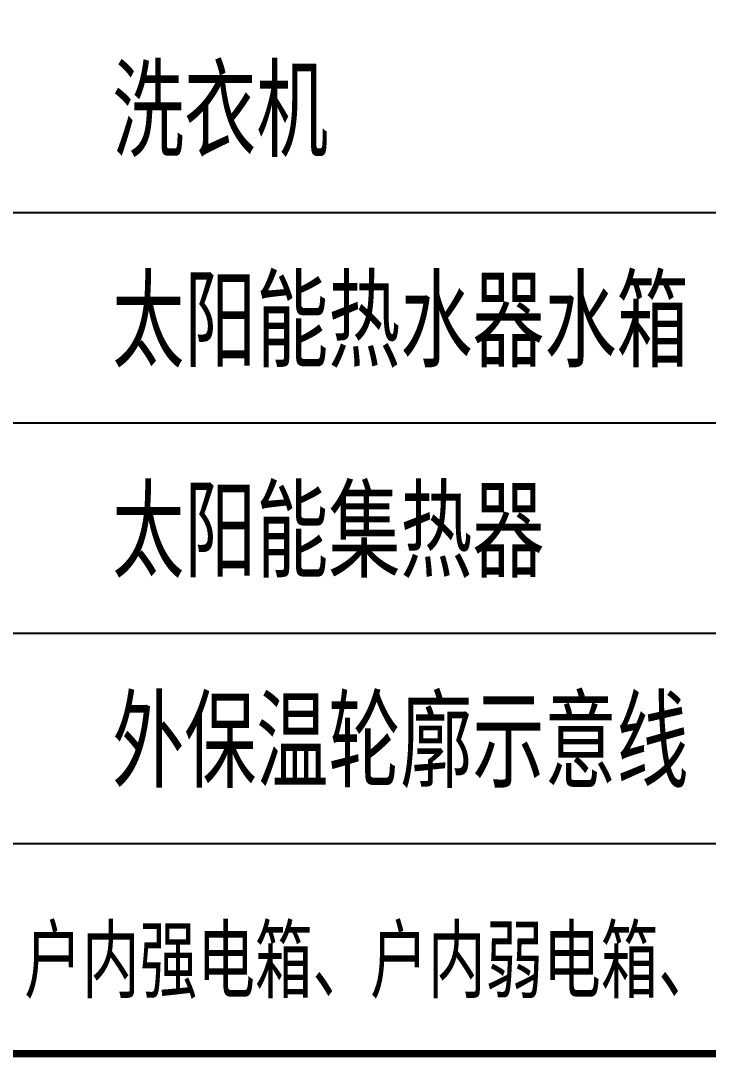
# Model space of a CAD drawing. Extents: x -518115 to 1124316, y -209821 to 1628073.
# Drawn here: x 824371 to 826662, y 334912 to 338362 of the extents above; entities that cross this region are included whole.
import ezdxf

# ---------------------------------------------------------------- set-up
doc = ezdxf.new("R2010")
doc.units = 0
doc.header["$LTSCALE"] = 1000
doc.header["$MEASUREMENT"] = 0
doc.layers.add('C-Sheet-图框', color=101, linetype='Continuous')
doc.layers.add('PUB_TEXT', color=4, linetype='Continuous')
doc.styles.add('房间名称', font='TSSDENG', dxfattribs={"width": 0.8, "bigfont": 'HZTXT'})

# ---------------------------------------------------------------- blocks, each defined once
blk = doc.blocks.new('A$C78D13F63')
at = {"layer": 'C-Sheet-图框', "color": 0}
for p, q in [((300, 3100), (13786.8, 3100)), ((300, 2400), (13786.8, 2400)), ((300, 1700), (13786.8, 1700)), ((300, 1000), (13786.8, 1000))]:
    blk.add_line(p, q, dxfattribs=at)
at = {"layer": 'C-Sheet-图框', "color": 0, "const_width": 24}
blk.add_lwpolyline([(300, 300), (300, 7300), (13786.8, 7300), (13786.8, 300), (300, 300)], dxfattribs=at)
at = {"layer": 'PUB_TEXT', "style": '房间名称', "width": 0.8}
for s, height, p in [('洗衣机', 300, (8562.1, 3284.7)), ('太阳能热水器水箱', 300, (8562.1, 2584.7)), ('太阳能集热器', 300, (8562.1, 1884.7)), ('外保温轮廓示意线', 300, (8562.1, 1184.7)), ('户内强电箱、户内弱电箱、户内可视对讲机、户外可视对讲机', 240, (8269.5, 484.7))]:
    blk.add_text(s, height=height, dxfattribs=at).set_placement(p)

msp = doc.modelspace()

# ---------------------------------------------------------------- block references
msp.add_blockref('A$C78D13F63', (816114.1, 334623.5))

doc.saveas('drawing.dxf')
